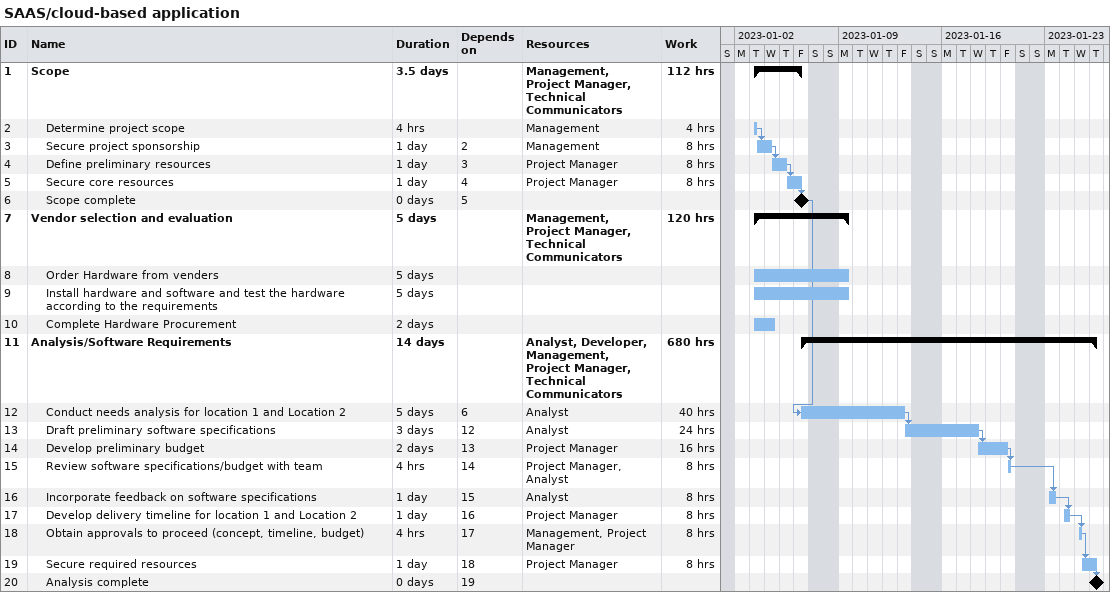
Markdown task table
SAAS/cloud-based application

| ID | Level | Task | Duration | Start | Finish | Predecessors | Resources | Work (h) |
|---|---|---|---|---|---|---|---|---|
| 1 | 1 | **Scope** | 3.5d | 2023-01-03 | 2023-01-06 |  | Management, Project Manager, Technical Communicators | 112 |
| 2 | 2 | Determine project scope | 4h | 2023-01-03 | 2023-01-03 |  | Management | 4 |
| 3 | 2 | Secure project sponsorship | 1d | 2023-01-03 | 2023-01-04 | 2 | Management | 8 |
| 4 | 2 | Define preliminary resources | 1d | 2023-01-04 | 2023-01-05 | 3 | Project Manager | 8 |
| 5 | 2 | Secure core resources | 1d | 2023-01-05 | 2023-01-06 | 4 | Project Manager | 8 |
| 6 | 2 | Scope complete | 0d | 2023-01-06 | 2023-01-06 | 5 |  |  |
| 7 | 1 | **Vendor selection and evaluation** | 5d | 2023-01-03 | 2023-01-09 |  | Management, Project Manager, Technical Communicators | 120 |
| 8 | 2 | Order Hardware from venders | 5d | 2023-01-03 | 2023-01-09 |  |  |  |
| 9 | 2 | Install hardware and software and test the hardware according to the requirements | 5d | 2023-01-03 | 2023-01-09 |  |  |  |
| 10 | 2 | Complete Hardware Procurement | 2d | 2023-01-03 | 2023-01-04 |  |  |  |
| 11 | 1 | **Analysis/Software Requirements** | 14d | 2023-01-06 | 2023-01-26 |  | Analyst, Developer, Management, Project Manager, Technical Communicators | 680 |
| 12 | 2 | Conduct needs analysis for location 1 and Location 2 | 5d | 2023-01-06 | 2023-01-13 | 6 | Analyst | 40 |
| 13 | 2 | Draft preliminary software specifications | 3d | 2023-01-13 | 2023-01-18 | 12 | Analyst | 24 |
| 14 | 2 | Develop preliminary budget | 2d | 2023-01-18 | 2023-01-20 | 13 | Project Manager | 16 |
| 15 | 2 | Review software specifications/budget with team | 4h | 2023-01-20 | 2023-01-20 | 14 | Project Manager, Analyst | 8 |
| 16 | 2 | Incorporate feedback on software specifications | 1d | 2023-01-23 | 2023-01-23 | 15 | Analyst | 8 |
| 17 | 2 | Develop delivery timeline for location 1 and Location 2 | 1d | 2023-01-24 | 2023-01-24 | 16 | Project Manager | 8 |
| 18 | 2 | Obtain approvals to proceed (concept, timeline, budget) | 4h | 2023-01-25 | 2023-01-25 | 17 | Management, Project Manager | 8 |
| 19 | 2 | Secure required resources | 1d | 2023-01-25 | 2023-01-26 | 18 | Project Manager | 8 |
| 20 | 2 | Analysis complete | 0d | 2023-01-26 | 2023-01-26 | 19 |  |  |
